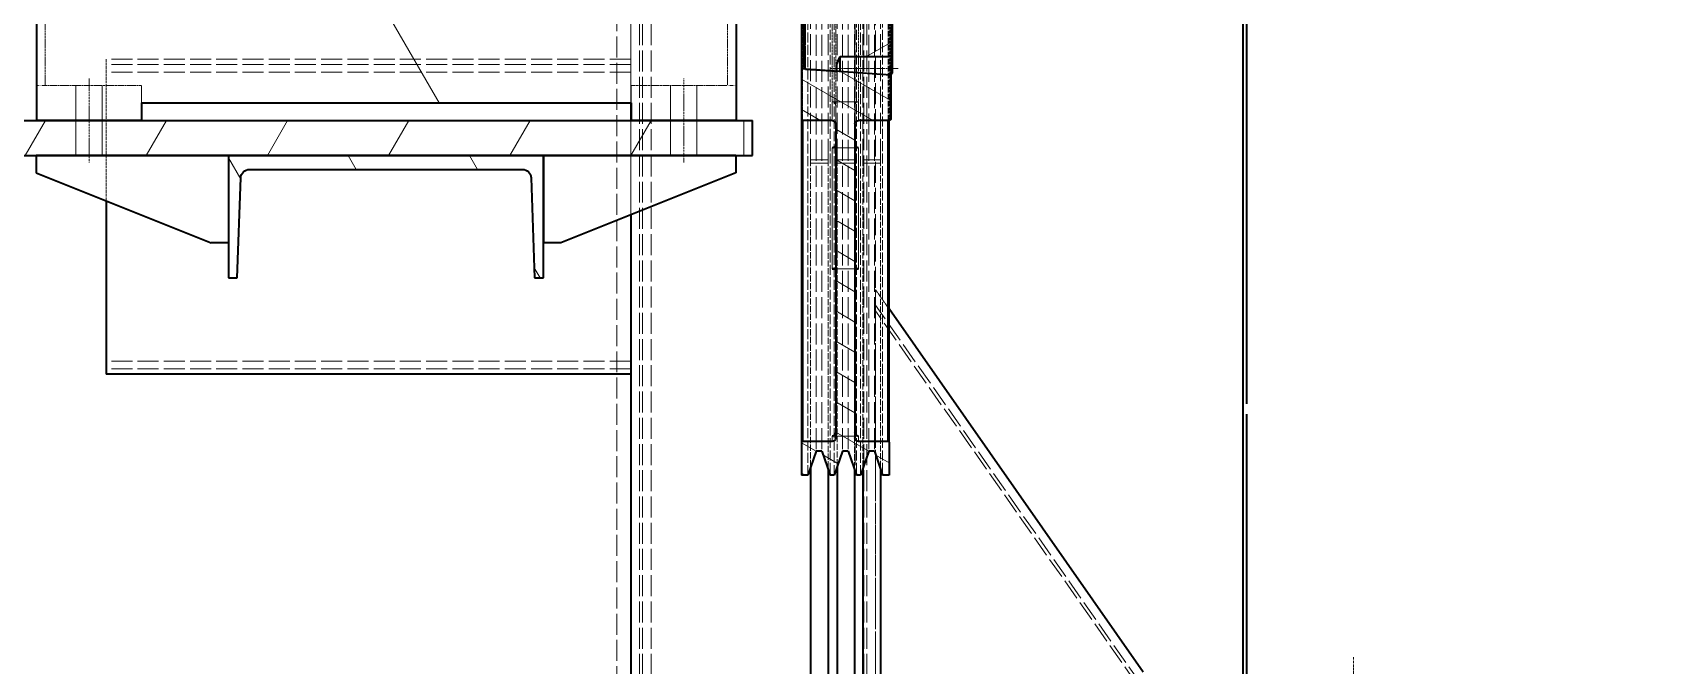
# Model space of a CAD drawing. Header units: millimetres. Extents: x 2113 to 34376, y 2901 to 25715.
# Drawn here: x 13966 to 14893, y 12053 to 12415 of the extents above; entities that cross this region are included whole.
import ezdxf

# ---------------------------------------------------------------- set-up
doc = ezdxf.new("R2010")
doc.units = ezdxf.units.MM
doc.linetypes.add('DASHDOT', pattern=[18.5, 12, -3, 0.5, -3])
doc.linetypes.add('DASHED', pattern=[15, 12, -3])

# ---------------------------------------------------------------- blocks, each defined once
blk = doc.blocks.new('A$C55E021B5')
at = {"color": 7, "linetype": 'DASHED', "lineweight": 13}
for p, q in [((585, 2140.5), (585, 0.5)), ((586.65, 2140.5), (586.65, 0.5)), ((591.64, 2140.5), (591.64, 0.5)), ((708.36, 2140.5), (708.36, 0.5)), ((713.35, 2140.5), (713.35, 0.5)), ((715, 2140.5), (715, 0.5)), ((720, 1968.48), (720, 172.52)), ((580, 1356.9), (580, 403.04)), ((577.28, 967.91), (577.28, 1349.51)), ((587.28, 967.91), (587.28, 1349.26)), ((592.04, 967.9), (592.04, 1350.23)), ((602.04, 967.9), (602.04, 1348.54)), ((607.19, 967.9), (607.19, 1349.77)), ((617.19, 967.9), (617.19, 1349)), ((580.73, 1339.5), (580.73, 801.5)), ((583.93, 1339.5), (583.93, 801.5)), ((595.73, 1339.5), (595.73, 801.5)), ((598.93, 1339.5), (598.93, 801.5)), ((610.73, 1339.5), (610.73, 801.5)), ((613.93, 1339.5), (613.93, 801.5)), ((720, 168.07), (720, 1070.5)), ((728, 66.5), (728, 1070.5)), ((720, 1025.5), (1020, 1025.5)), ((720, 1022.5), (1020, 1022.5)), ((720, 1018.03), (1020, 1018.03)), ((135.74, 250.5), (580, 884.97)), ((138.08, 250.5), (580, 881.62)), ((720, 852.97), (1020, 852.97)), ((720, 848.5), (1020, 848.5))]:
    blk.add_line(p, q, dxfattribs=at)
at = {"color": 7, "linetype": 'DASHED', "lineweight": 13, "ltscale": 0.266666}
for p, q in [((572.33, 990.5), (572.33, 1150.5)), ((572.83, 990.5), (572.83, 1150.5)), ((621.83, 1150.5), (621.83, 990.5))]:
    blk.add_line(p, q, dxfattribs=at)
at = {"color": 7, "linetype": 'DASHED', "lineweight": 13, "ltscale": 0.265}
blk.add_line((622.33, 1150), (622.33, 991), dxfattribs=at)
at = {"color": 7, "linetype": 'DASHED', "lineweight": 13, "ltscale": 0.233333}
blk.add_line((720, 1140.5), (720, 1000.5), dxfattribs=at)
at = {"color": 7, "lineweight": 13, "ltscale": 0.26943}
blk.add_line((910.41, 1140.5), (829.58, 1000.5), dxfattribs=at)
at = {"color": 7, "linetype": 'DASHED', "lineweight": 13, "ltscale": 0.133333}
for p, q in [((571.83, 990.5), (571.83, 1070.5)), ((621.83, 1070.5), (621.83, 990.5))]:
    blk.add_line(p, q, dxfattribs=at)
at = {"color": 7, "linetype": 'DASHED', "lineweight": 13, "ltscale": 0.471333}
for p, q in [((575.98, 1070.5), (575.98, 787.7)), ((588.68, 787.7), (588.68, 1070.5)), ((590.98, 1070.5), (590.98, 787.7)), ((603.68, 787.7), (603.68, 1070.5)), ((605.98, 1070.5), (605.98, 787.7)), ((618.68, 787.7), (618.68, 1070.5))]:
    blk.add_line(p, q, dxfattribs=at)
at = {"color": 7, "linetype": 'DASHED', "lineweight": 13, "ltscale": 0.11547}
for p, q in [((589.83, 1070.5), (589.83, 1001.22)), ((591.83, 1069.35), (591.83, 1000.07)), ((602.83, 1000.07), (602.83, 1069.35)), ((604.83, 1070.5), (604.83, 1001.22))]:
    blk.add_line(p, q, dxfattribs=at)
at = {"color": 7, "linetype": 'DASHED', "lineweight": 13, "ltscale": 0.099773}
for p, q in [((664.76, 1070.36), (664.76, 1010.5)), ((1054.76, 1070.36), (1054.76, 1010.5))]:
    blk.add_line(p, q, dxfattribs=at)
at = {"color": 7, "linetype": 'DASHED', "lineweight": 13, "ltscale": 0.077148}
blk.add_line((571.32, 1062.87), (571.32, 1016.58), dxfattribs=at)
at = {"color": 7, "linetype": 'DASHED', "lineweight": 13, "ltscale": 0.069381}
blk.add_line((620.12, 1061.54), (620.12, 1019.91), dxfattribs=at)
at = {"color": 7, "linetype": 'DASHED', "lineweight": 13, "ltscale": 0.065504}
blk.add_line((571.33, 1016.56), (571.33, 1055.87), dxfattribs=at)
at = {"color": 7, "lineweight": 35, "ltscale": 0.030797}
blk.add_line((570.32, 1027.02), (570.32, 1045.5), dxfattribs=at)
at = {"color": 7, "lineweight": 35, "ltscale": 0.040979}
blk.add_line((621.12, 1045.5), (621.12, 1020.91), dxfattribs=at)
at = {"color": 7, "lineweight": 35, "ltscale": 0.043948}
blk.add_line((622.33, 1046.5), (622.33, 1020.13), dxfattribs=at)
at = {"color": 7, "lineweight": 35, "ltscale": 0.091666}
for p, q in [((659.76, 1045.5), (659.76, 990.5)), ((1059.76, 1045.5), (1059.76, 990.5))]:
    blk.add_line(p, q, dxfattribs=at)
at = {"color": 7, "lineweight": 13, "ltscale": 0.028836}
blk.add_line((585.31, 1027.02), (570.32, 1035.67), dxfattribs=at)
at = {"color": 7, "linetype": 'DASHDOT', "lineweight": 13, "ltscale": 0.064356}
blk.add_line((605.72, 1020.19), (567.1, 1020.19), dxfattribs=at)
at = {"color": 7, "lineweight": 35, "ltscale": 0.012563}
for p, q in [((570.32, 1019.48), (570.32, 1027.02)), ((600.32, 1019.48), (600.32, 1027.02))]:
    blk.add_line(p, q, dxfattribs=at)
at = {"color": 7, "lineweight": 35, "ltscale": 0.05}
blk.add_line((600.32, 1027.02), (570.32, 1027.02), dxfattribs=at)
at = {"color": 7, "lineweight": 35, "ltscale": 0.003135}
blk.add_line((570.32, 1017.6), (570.32, 1019.48), dxfattribs=at)
at = {"color": 7, "lineweight": 35, "ltscale": 0.085207}
blk.add_line((622.33, 1020.13), (571.33, 1016.56), dxfattribs=at)
at = {"color": 7, "lineweight": 35, "ltscale": 0.001388}
blk.add_line((600.32, 1018.65), (600.32, 1019.48), dxfattribs=at)
at = {"color": 7, "lineweight": 35, "ltscale": 0.029736}
blk.add_line((620.12, 1019.91), (602.32, 1018.67), dxfattribs=at)
at = {"color": 7, "lineweight": 35, "ltscale": 0.002357}
blk.add_line((621.12, 1020.91), (620.12, 1019.91), dxfattribs=at)
at = {"color": 7, "lineweight": 35, "ltscale": 0.048552}
blk.add_line((622.33, 1020.13), (622.33, 991), dxfattribs=at)
at = {"color": 7, "linetype": 'DASHED', "lineweight": 13, "ltscale": 0.041666}
blk.add_line((720, 1025.5), (720, 1000.5), dxfattribs=at)
at = {"color": 7, "linetype": 'DASHED', "lineweight": 13, "ltscale": 0.135}
blk.add_line((1020, 1025.5), (1020, 944.5), dxfattribs=at)
at = {"color": 7, "lineweight": 35, "ltscale": 0.002388}
blk.add_line((571.32, 1016.58), (570.32, 1017.6), dxfattribs=at)
at = {"color": 7, "lineweight": 13, "ltscale": 0.0553}
blk.add_line((600.06, 1018.57), (571.33, 1001.98), dxfattribs=at)
at = {"color": 7, "lineweight": 35, "ltscale": 0.042608}
blk.add_line((571.33, 1016.56), (571.33, 991), dxfattribs=at)
at = {"color": 7, "lineweight": 13, "ltscale": 0.078696}
blk.add_line((622.33, 1014.11), (581.44, 990.5), dxfattribs=at)
at = {"color": 7, "linetype": 'DASHED', "lineweight": 13, "ltscale": 0.008334}
blk.add_line((664.76, 1010.5), (659.76, 1010.5), dxfattribs=at)
at = {"color": 7, "linetype": 'DASHED', "lineweight": 13, "ltscale": 0.091666}
blk.add_line((719.76, 1010.5), (664.76, 1010.5), dxfattribs=at)
at = {"color": 7, "linetype": 'DASHED', "lineweight": 13, "ltscale": 0.033333}
for p, q in [((682.26, 1010.5), (682.26, 990.5)), ((697.26, 1010.5), (697.26, 990.5)), ((1022.26, 1010.5), (1022.26, 990.5)), ((1037.26, 1010.5), (1037.26, 990.5))]:
    blk.add_line(p, q, dxfattribs=at)
at = {"color": 7, "linetype": 'DASHDOT', "lineweight": 13, "ltscale": 0.080001}
for p, q in [((689.76, 966.5), (689.76, 1014.5)), ((1029.76, 1014.5), (1029.76, 966.5))]:
    blk.add_line(p, q, dxfattribs=at)
at = {"color": 7, "linetype": 'DASHED', "lineweight": 13, "ltscale": 0.016667}
for p, q in [((719.76, 1010.5), (719.76, 1000.5)), ((999.76, 1010.5), (999.76, 1000.5)), ((602.04, 967.9), (592.04, 967.9)), ((602.04, 966.08), (592.04, 966.08))]:
    blk.add_line(p, q, dxfattribs=at)
at = {"color": 7, "linetype": 'DASHED', "lineweight": 13, "ltscale": 0.091667}
blk.add_line((1054.76, 1010.5), (999.76, 1010.5), dxfattribs=at)
at = {"color": 7, "linetype": 'DASHED', "lineweight": 13, "ltscale": 0.008333}
blk.add_line((1059.76, 1010.5), (1054.76, 1010.5), dxfattribs=at)
at = {"color": 7, "linetype": 'DASHED', "lineweight": 13, "ltscale": 0.025}
for p, q in [((589.83, 1001.22), (604.83, 1001.22)), ((604.83, 974.92), (589.83, 974.92)), ((604.83, 810.05), (589.83, 810.05))]:
    blk.add_line(p, q, dxfattribs=at)
at = {"color": 7, "linetype": 'DASHED', "lineweight": 13, "ltscale": 0.017863}
for p, q in [((589.83, 1001.22), (589.83, 990.5)), ((604.83, 1001.22), (604.83, 990.5))]:
    blk.add_line(p, q, dxfattribs=at)
at = {"color": 7, "linetype": 'DASHED', "lineweight": 13, "ltscale": 0.001917}
for p, q in [((591.83, 998.92), (591.83, 1000.07)), ((602.83, 1000.07), (602.83, 998.92))]:
    blk.add_line(p, q, dxfattribs=at)
at = {"color": 7, "linetype": 'DASHED', "lineweight": 13, "ltscale": 0.017363}
for p, q in [((591.83, 998.92), (591.83, 988.5)), ((602.83, 988.5), (602.83, 998.92))]:
    blk.add_line(p, q, dxfattribs=at)
at = {"color": 7, "lineweight": 13, "ltscale": 0.020961}
blk.add_line((622.33, 996.79), (611.44, 990.5), dxfattribs=at)
at = {"color": 7, "lineweight": 35, "ltscale": 0.466666}
blk.add_line((999.76, 1000.5), (719.76, 1000.5), dxfattribs=at)
at = {"color": 7, "lineweight": 35, "ltscale": 0.016666}
for p, q in [((719.76, 1000.5), (719.76, 990.5)), ((999.76, 1000.5), (999.76, 990.5)), ((950, 920.5), (960, 920.5))]:
    blk.add_line(p, q, dxfattribs=at)
at = {"color": 7, "lineweight": 35, "ltscale": 0.016667}
for p, q in [((720, 1000.5), (720, 990.5)), ((720, 1000.5), (720, 990.5)), ((760, 920.5), (770, 920.5))]:
    blk.add_line(p, q, dxfattribs=at)
at = {"color": 7, "lineweight": 35, "ltscale": 0.001178}
for p, q in [((571.33, 991), (571.83, 990.5)), ((622.33, 991), (621.83, 990.5)), ((572.83, 807), (572.33, 806.5)), ((621.83, 807), (622.33, 806.5))]:
    blk.add_line(p, q, dxfattribs=at)
at = {"color": 7, "lineweight": 35, "ltscale": 0.03}
blk.add_line((571.83, 990.5), (589.83, 990.5), dxfattribs=at)
at = {"color": 7, "lineweight": 35, "ltscale": 0.306667}
blk.add_line((572.33, 806.5), (572.33, 990.5), dxfattribs=at)
at = {"color": 7, "lineweight": 35, "ltscale": 0.305833}
for p, q in [((572.83, 807), (572.83, 990.5)), ((621.83, 990.5), (621.83, 807))]:
    blk.add_line(p, q, dxfattribs=at)
at = {"color": 7, "lineweight": 35, "ltscale": 0.299167}
for p, q in [((591.83, 988.5), (591.83, 809)), ((602.83, 988.5), (602.83, 809))]:
    blk.add_line(p, q, dxfattribs=at)
at = {"color": 7, "lineweight": 13, "ltscale": 0.02117}
for p, q in [((602.83, 985.53), (591.83, 979.18)), ((602.83, 968.21), (591.83, 961.86)), ((602.83, 950.89), (591.83, 944.54)), ((602.83, 933.57), (591.83, 927.22)), ((602.83, 916.25), (591.83, 909.9)), ((602.83, 898.93), (591.83, 892.58)), ((602.83, 881.61), (591.83, 875.26)), ((602.83, 864.29), (591.83, 857.94)), ((602.83, 846.97), (591.83, 840.62)), ((602.83, 829.65), (591.83, 823.29))]:
    blk.add_line(p, q, dxfattribs=at)
at = {"color": 7, "lineweight": 35, "ltscale": 0.028333}
for p, q in [((604.83, 990.5), (621.83, 990.5)), ((572.83, 807), (589.83, 807)), ((604.83, 807), (621.83, 807))]:
    blk.add_line(p, q, dxfattribs=at)
at = {"color": 7, "lineweight": 35, "ltscale": 0.3075}
blk.add_line((622.33, 991), (622.33, 806.5), dxfattribs=at)
at = {"color": 7, "lineweight": 35, "ltscale": 0.033334}
blk.add_line((650.34, 970.5), (650.34, 990.5), dxfattribs=at)
at = {"color": 7, "lineweight": 35}
for p, q in [((1070.34, 990.5), (650.34, 990.5)), ((1070.34, 970.5), (650.34, 970.5)), ((720, 936.5), (720, 70.5)), ((720, 845.5), (1020, 845.5))]:
    blk.add_line(p, q, dxfattribs=at)
at = {"color": 7, "linetype": 'DASHED', "lineweight": 13, "ltscale": 0.033334}
for p, q in [((655.34, 970.5), (655.34, 990.5)), ((682.26, 990.5), (682.26, 970.5)), ((697.26, 990.5), (697.26, 970.5)), ((1022.26, 990.5), (1022.26, 970.5)), ((1037.26, 990.5), (1037.26, 970.5))]:
    blk.add_line(p, q, dxfattribs=at)
at = {"color": 7, "lineweight": 35, "ltscale": 0.1}
for p, q in [((659.76, 990.5), (719.76, 990.5)), ((999.76, 990.5), (1059.76, 990.5))]:
    blk.add_line(p, q, dxfattribs=at)
at = {"color": 7, "lineweight": 13, "ltscale": 0.03849}
for p, q in [((719.89, 970.5), (708.34, 990.5)), ((789.17, 970.5), (777.62, 990.5)), ((858.45, 970.5), (846.91, 990.5)), ((927.73, 970.5), (916.19, 990.5)), ((997.02, 970.5), (985.47, 990.5)), ((1066.3, 970.5), (1054.75, 990.5))]:
    blk.add_line(p, q, dxfattribs=at)
at = {"color": 7, "linetype": 'DASHED', "lineweight": 13, "ltscale": 0.09}
blk.add_line((720, 990.5), (720, 936.5), dxfattribs=at)
blk.add_line((720, 990.5), (720, 936.5), dxfattribs=at)
at = {"color": 7, "lineweight": 13, "ltscale": 0.11547}
for p, q in [((589.83, 974.92), (589.83, 905.64)), ((604.83, 974.92), (604.83, 905.64))]:
    blk.add_line(p, q, dxfattribs=at)
at = {"color": 7, "linetype": 'DASHED', "lineweight": 13, "ltscale": 1.48773e-05}
blk.add_line((602.83, 975.92), (602.83, 975.93), dxfattribs=at)
at = {"color": 7, "linetype": 'DASHED', "lineweight": 13, "ltscale": 0.294017}
blk.add_line((577.28, 967.91), (577.28, 791.49), dxfattribs=at)
at = {"color": 7, "linetype": 'DASHED', "lineweight": 13, "ltscale": 0.016666}
for p, q in [((587.28, 967.91), (577.28, 967.91)), ((587.28, 966.08), (577.28, 966.08)), ((617.19, 967.9), (607.19, 967.9)), ((617.19, 966.08), (607.19, 966.08))]:
    blk.add_line(p, q, dxfattribs=at)
at = {"color": 7, "linetype": 'DASHED', "lineweight": 13, "ltscale": 0.293597}
blk.add_line((587.28, 967.91), (587.28, 791.75), dxfattribs=at)
at = {"color": 7, "linetype": 'DASHED', "lineweight": 13, "ltscale": 0.295199}
blk.add_line((592.04, 967.9), (592.04, 790.78), dxfattribs=at)
at = {"color": 7, "linetype": 'DASHED', "lineweight": 13, "ltscale": 0.292406}
blk.add_line((602.04, 967.9), (602.04, 792.46), dxfattribs=at)
at = {"color": 7, "linetype": 'DASHED', "lineweight": 13, "ltscale": 0.294449}
blk.add_line((607.19, 967.9), (607.19, 791.23), dxfattribs=at)
at = {"color": 7, "linetype": 'DASHED', "lineweight": 13, "ltscale": 0.293145}
blk.add_line((617.19, 967.9), (617.19, 792.01), dxfattribs=at)
at = {"color": 7, "lineweight": 13, "ltscale": 0.000871607}
blk.add_line((650.61, 970.5), (650.34, 970.95), dxfattribs=at)
at = {"color": 7, "lineweight": 35, "ltscale": 0.183334}
blk.add_line((660, 970.5), (770, 970.5), dxfattribs=at)
at = {"color": 7, "lineweight": 35, "ltscale": 0.01666}
for p, q in [((660, 970.5), (660, 960.5)), ((1060, 970.5), (1060, 960.5))]:
    blk.add_line(p, q, dxfattribs=at)
at = {"color": 7, "lineweight": 35, "ltscale": 0.116666}
for p, q in [((770, 900.5), (770, 970.5)), ((950, 970.5), (950, 900.5))]:
    blk.add_line(p, q, dxfattribs=at)
at = {"color": 7, "lineweight": 35, "ltscale": 0.3}
blk.add_line((770, 970.5), (950, 970.5), dxfattribs=at)
at = {"color": 7, "lineweight": 35, "ltscale": 0.083327}
blk.add_line((770, 970.5), (770, 920.5), dxfattribs=at)
at = {"color": 7, "lineweight": 13, "ltscale": 0.015396}
for p, q in [((812.26, 970.5), (807.65, 962.5)), ((881.55, 970.5), (876.93, 962.5))]:
    blk.add_line(p, q, dxfattribs=at)
at = {"color": 7, "lineweight": 13, "ltscale": 0.023242}
blk.add_line((950, 969.06), (943.03, 956.99), dxfattribs=at)
at = {"color": 7, "lineweight": 35, "ltscale": 0.183333}
blk.add_line((950, 970.5), (1060, 970.5), dxfattribs=at)
at = {"color": 7, "linetype": 'DASHED', "lineweight": 13, "ltscale": 0.083327}
blk.add_line((950, 970.5), (950, 920.5), dxfattribs=at)
at = {"color": 7, "lineweight": 35, "ltscale": 0.179505}
for p, q in [((660, 960.5), (760, 920.5)), ((1060, 960.5), (960, 920.5))]:
    blk.add_line(p, q, dxfattribs=at)
at = {"color": 7, "lineweight": 35, "ltscale": 0.095349}
for p, q in [((777, 957.67), (775, 900.5)), ((945, 900.5), (943, 957.67))]:
    blk.add_line(p, q, dxfattribs=at)
at = {"color": 7, "lineweight": 35, "ltscale": 0.260021}
blk.add_line((938.01, 962.5), (781.99, 962.5), dxfattribs=at)
at = {"color": 7, "lineweight": 35, "ltscale": 0.151667}
blk.add_line((720, 936.5), (720, 845.5), dxfattribs=at)
at = {"color": 7, "lineweight": 35, "ltscale": 0.165}
blk.add_line((1020, 944.5), (1020, 845.5), dxfattribs=at)
at = {"color": 7, "lineweight": 35, "ltscale": 0.003333}
for p, q in [((591.83, 905.64), (589.83, 905.64)), ((604.83, 905.64), (602.83, 905.64))]:
    blk.add_line(p, q, dxfattribs=at)
at = {"color": 7, "linetype": 'DASHED', "lineweight": 13, "ltscale": 0.018333}
blk.add_line((602.83, 905.64), (591.83, 905.64), dxfattribs=at)
at = {"color": 7, "linetype": 'DASHED', "lineweight": 13, "ltscale": 1.60217e-05}
blk.add_line((602.83, 906.65), (602.83, 906.64), dxfattribs=at)
at = {"color": 7, "lineweight": 35, "ltscale": 0.008333}
blk.add_line((775, 900.5), (770, 900.5), dxfattribs=at)
at = {"color": 7, "lineweight": 13, "ltscale": 0.011174}
blk.add_line((775.2, 906.31), (771.85, 900.5), dxfattribs=at)
at = {"color": 7, "lineweight": 35, "ltscale": 0.008334}
blk.add_line((950, 900.5), (945, 900.5), dxfattribs=at)
at = {"color": 7, "linetype": 'DASHED', "lineweight": 13, "ltscale": 0.022294}
blk.add_line((572.33, 882.73), (580, 893.69), dxfattribs=at)
at = {"color": 7, "linetype": 'DASHED', "lineweight": 13, "ltscale": 0.406804}
blk.add_line((580, 893.69), (580, 649.6), dxfattribs=at)
at = {"color": 7, "lineweight": 35, "ltscale": 0.422421}
blk.add_line((426.95, 675.11), (572.33, 882.73), dxfattribs=at)
at = {"color": 7, "lineweight": 35, "ltscale": 0.031333}
for p, q in [((572.33, 806.5), (572.33, 787.7)), ((622.33, 806.5), (622.33, 787.7))]:
    blk.add_line(p, q, dxfattribs=at)
at = {"color": 7, "lineweight": 13, "ltscale": 0.036328}
blk.add_line((602.83, 812.33), (583.95, 801.43), dxfattribs=at)
at = {"color": 7, "lineweight": 13, "ltscale": 0.00509}
for p, q in [((589.83, 810.05), (589.83, 807)), ((604.83, 810.05), (604.83, 807))]:
    blk.add_line(p, q, dxfattribs=at)
at = {"color": 7, "linetype": 'DASHED', "lineweight": 13, "ltscale": 1.75476e-05}
blk.add_line((602.83, 812.07), (602.83, 812.08), dxfattribs=at)
at = {"color": 7, "lineweight": 13, "ltscale": 0.01612}
blk.add_line((622.33, 806.26), (613.95, 801.43), dxfattribs=at)
at = {"color": 7, "lineweight": 13, "ltscale": 0.01457}
blk.add_line((579.9, 799.09), (572.33, 794.72), dxfattribs=at)
at = {"color": 7, "lineweight": 35, "ltscale": 0.024325}
for p, q in [((580.73, 801.5), (575.98, 787.7)), ((583.93, 801.5), (588.68, 787.7)), ((595.73, 801.5), (590.98, 787.7)), ((598.93, 801.5), (603.68, 787.7)), ((610.73, 801.5), (605.98, 787.7)), ((613.93, 801.5), (618.68, 787.7))]:
    blk.add_line(p, q, dxfattribs=at)
at = {"color": 7, "lineweight": 35, "ltscale": 0.005328}
for p, q in [((580.73, 801.5), (583.93, 801.5)), ((595.73, 801.5), (598.93, 801.5)), ((610.73, 801.5), (613.93, 801.5))]:
    blk.add_line(p, q, dxfattribs=at)
at = {"color": 7, "lineweight": 13, "ltscale": 0.01628}
blk.add_line((609.9, 799.09), (601.44, 794.2), dxfattribs=at)
at = {"color": 7, "lineweight": 35, "ltscale": 0.006083}
for p, q in [((572.33, 787.7), (575.98, 787.7)), ((618.68, 787.7), (622.33, 787.7))]:
    blk.add_line(p, q, dxfattribs=at)
at = {"color": 7, "lineweight": 35, "ltscale": 0.431462}
blk.add_line((577.28, 791.49), (577.28, 532.62), dxfattribs=at)
at = {"color": 7, "lineweight": 35, "ltscale": 0.432301}
blk.add_line((587.28, 791.75), (587.28, 532.37), dxfattribs=at)
at = {"color": 7, "lineweight": 35, "ltscale": 0.003833}
for p, q in [((588.68, 787.7), (590.98, 787.7)), ((603.68, 787.7), (605.98, 787.7))]:
    blk.add_line(p, q, dxfattribs=at)
at = {"color": 7, "lineweight": 13, "ltscale": 0.001926}
blk.add_line((591.18, 788.28), (590.18, 787.7), dxfattribs=at)
at = {"color": 7, "lineweight": 35, "ltscale": 0.429089}
blk.add_line((592.04, 790.78), (592.04, 533.33), dxfattribs=at)
at = {"color": 7, "lineweight": 35, "ltscale": 0.434674}
blk.add_line((602.04, 792.46), (602.04, 531.65), dxfattribs=at)
at = {"color": 7, "lineweight": 35, "ltscale": 0.430578}
blk.add_line((607.19, 791.23), (607.19, 532.88), dxfattribs=at)
at = {"color": 7, "lineweight": 35, "ltscale": 0.433185}
blk.add_line((617.19, 792.01), (617.19, 532.1), dxfattribs=at)
at = {"color": 7, "lineweight": 13, "ltscale": 0.004141}
blk.add_line((622.33, 788.94), (620.18, 787.7), dxfattribs=at)
at = {"color": 7, "linetype": 'DASHDOT', "lineweight": 13, "ltscale": 0.108333}
blk.add_line((306.85, 683.61), (306.85, 618.61), dxfattribs=at)
at = {"color": 7, "lineweight": 35}
for points in [[(602.46, 1019.81), (602.46, 1020.56), (602.39, 1021.32), (602.28, 1021.92), (602.12, 1022.58), (601.87, 1023.4), (601.5, 1024.39), (601.02, 1025.52), (600.32, 1027.02)], [(591.67, 975.54), (591.48, 975.36), (591.24, 975.21)], [(591.83, 975.93), (591.79, 975.73), (591.67, 975.54)], [(602.98, 975.54), (602.87, 975.73), (602.83, 975.92)], [(603.42, 975.21), (603.17, 975.36), (602.98, 975.54)], [(591.24, 905.93), (591.49, 906.08), (591.67, 906.26)], [(591.67, 906.26), (591.79, 906.45), (591.83, 906.65)], [(602.83, 906.64), (602.87, 906.44), (602.98, 906.26)], [(602.98, 906.26), (603.17, 906.08), (603.42, 905.93)]]:
    blk.add_lwpolyline(points, dxfattribs=at)
for centre, radius, start, end in [((594.09, 1020.25), 8.38, 349.13552, 356.98379), ((589.83, 988.5), 2, 359.99999, 90), ((604.83, 988.5), 2, 89.99999, 180), ((589.84, 978.68), 3.76, 269.85335, 281.53758), ((590.08, 977.61), 2.66, 281.12329, 295.887), ((604.58, 977.61), 2.66, 244.113, 258.87671), ((604.82, 978.68), 3.76, 258.46242, 270.14665), ((781.99, 957.5), 5, 90, 178), ((938.01, 957.5), 5, 2, 90), ((589.84, 909.4), 3.77, 269.85731, 281.53392), ((590.07, 908.33), 2.67, 281.12908, 295.88234), ((604.58, 908.33), 2.67, 244.11766, 258.87092), ((604.82, 909.4), 3.77, 258.46608, 270.14269), ((589.83, 812.04), 1.98, 270.01853, 292.64162), ((589.83, 809), 2, 269.99999, 0), ((589.82, 812.05), 2, 292.67356, 315.22153), ((589.8, 812.07), 2.03, 315.24091, 337.6551), ((589.78, 812.08), 2.05, 337.66196, 359.99974), ((604.87, 812.08), 2.04, 180.28968, 202.34773), ((604.83, 809), 2, 179.99999, 270.00001), ((604.85, 812.07), 2.03, 202.33537, 224.76854), ((604.83, 812.05), 2, 224.76889, 247.33593), ((604.83, 812.03), 1.98, 247.34883, 269.99098)]:
    blk.add_arc(centre, radius, start, end, dxfattribs=at)
at = {"color": 7, "linetype": 'DASHED', "lineweight": 13}
for centre, radius, start, end in [((2888, -31162.86), 32262.72, 94.066136, 94.117769), ((601.19, 1035.06), 16.44, 266.98662, 273.96955), ((589.82, 999.45), 1.77, 65.57586, 89.87322), ((589.83, 997.89), 3.33, 77.52314, 90.12217), ((590.03, 998.68), 2.52, 62.12754, 77.88599), ((589.73, 999.25), 1.99, 42.16783, 65.41203), ((590.55, 999.63), 1.43, 38.97949, 62.77375), ((589.47, 999.02), 2.34, 20.59259, 42.1966), ((591.07, 1000.05), 0.759, 1.38612, 39.07548), ((604.07, 999.67), 1.38, 118.6024, 142.16686), ((605.18, 999.02), 2.34, 137.80538, 159.39131), ((604.61, 998.73), 2.46, 102.51531, 119.11207), ((604.93, 999.25), 1.99, 114.59598, 137.82333), ((604.82, 997.9), 3.32, 89.86396, 102.92837), ((604.83, 999.45), 1.77, 90.13514, 114.41534), ((589.24, 998.92), 2.59, 359.92546, 20.74739), ((603.58, 1000.05), 0.752, 142.14745, 178.73718), ((605.42, 998.92), 2.59, 159.26276, 180.06409)]:
    blk.add_arc(centre, radius, start, end, dxfattribs=at)
blk = doc.blocks.new('1')
at = {"color": 7, "lineweight": 35}
for p, q in [((14658.41, 14068.68), (14658.41, 11376.22)), ((14660.41, 14070.68), (14660.41, 12202.22)), ((14660.41, 12196.22), (14660.41, 11376.22))]:
    blk.add_line(p, q, dxfattribs=at)
at = {"xscale": -1}
blk.add_blockref('A$C55E021B5', (15028.41, 11373.72), dxfattribs=at)

msp = doc.modelspace()

# ---------------------------------------------------------------- block references
msp.add_blockref('1', (0, 0))

doc.saveas('drawing.dxf')
